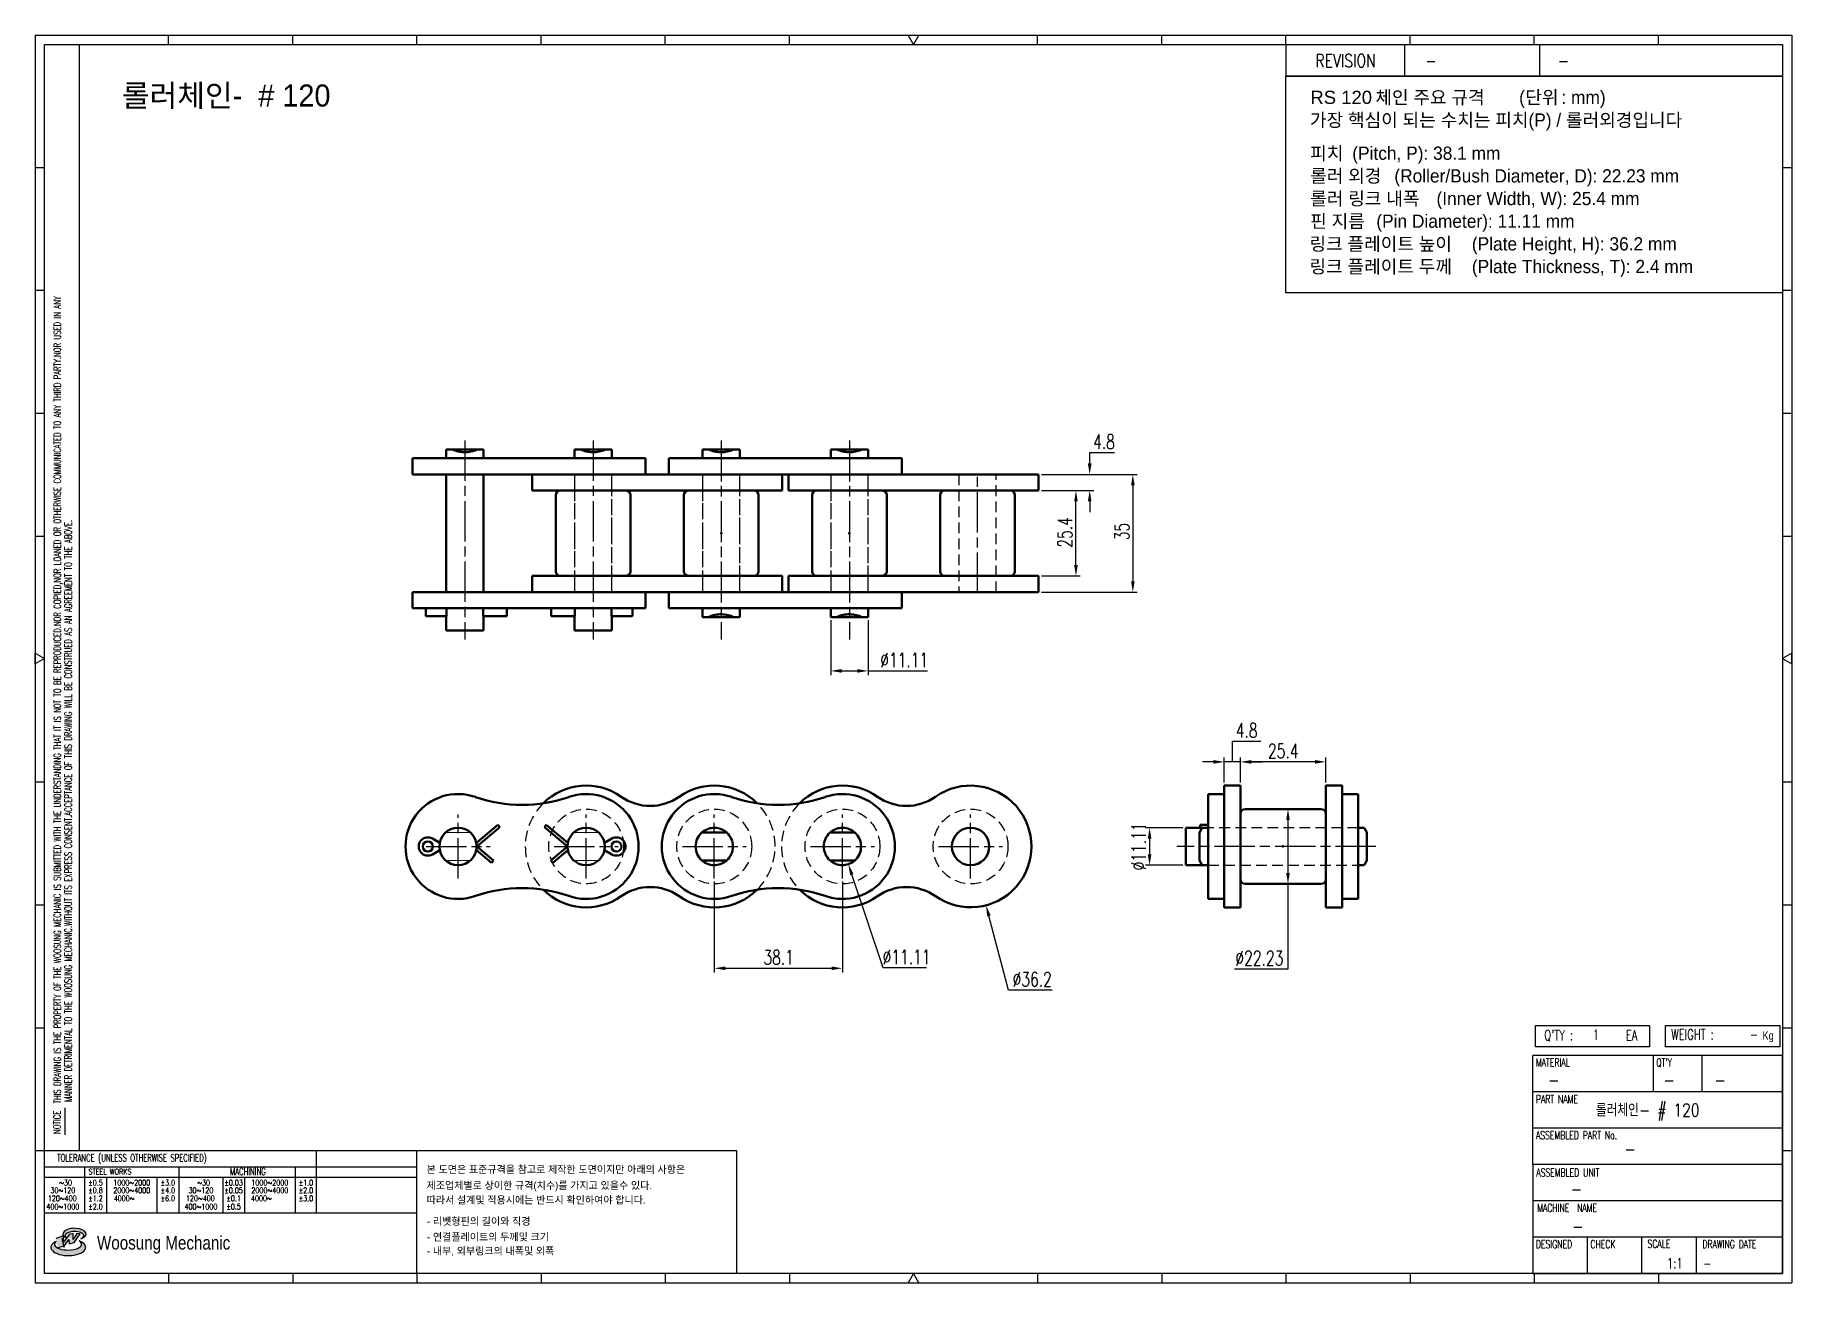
# Model space of a CAD drawing. Header units: millimetres. Extents: x 26312 to 26834, y 34 to 405.
import ezdxf
from ezdxf.enums import TextEntityAlignment as Align

# ---------------------------------------------------------------- set-up
doc = ezdxf.new("R2010")
doc.units = ezdxf.units.MM
doc.linetypes.add('AM_ISO08W050', pattern=[18, 12, -1.5, 3, -1.5])
doc.linetypes.add('HIDDEN', pattern=[9.525, 6.35, -3.175])
doc.layers.get('Defpoints').update_dxf_attribs({"color": 80})
for name, color, linetype, lineweight in [('2d ConnectionPoints', 7, 'Continuous', 50), ('AM_0', 7, 'Continuous', 50), ('AM_7', 4, 'AM_ISO08W050', 25), ('AM_9', 253, 'Continuous', 0), ('CL1', 140, 'AM_ISO08W050', 25)]:
    doc.layers.add(name, color=color, linetype=linetype, lineweight=lineweight)
for name, color, linetype in [('HID-01', 2, 'HIDDEN'), ('S-DIM', 7, 'Continuous'), ('TITLE', 7, 'Continuous'), ('도면레이아웃', 7, 'Continuous')]:
    doc.layers.add(name, color=color, linetype=linetype)
doc.styles.add('HAN', font='ROMANS.shx', dxfattribs={"width": 0.7, "bigfont": 'whgtxt.shx'})
doc.styles.add('HKD_ST2', font='romans.shx', dxfattribs={"width": 0.7, "height": 4, "bigfont": '@extfont2.shx'})
doc.styles.add('HSG', font='SIMPLEX.shx', dxfattribs={"width": 0.7, "bigfont": 'HSG.shx'})
doc.styles.add('MtXpl_', font='Gulim.ttf')
doc.styles.add('SLDTEXTSTYLE4', font='arial.ttf', dxfattribs={"width": 0.8})
doc.styles.get("Standard").update_dxf_attribs({"font": 'arial.ttf'})
doc.dimstyles.new('APP1.8', dxfattribs={"dimscale": 1.8, "dimtxt": 2.4, "dimasz": 1.8, "dimexe": 0.7, "dimexo": 0.5, "dimgap": 0.6, "dimtad": 1, "dimtoh": 1, "dimrnd": 0.01, "dimzin": 9, "dimdsep": 46, "dimtxsty": 'HSG', "dimcen": 0, "dimclrd": 1, "dimclre": 1, "dimclrt": 256, "dimazin": 2, "dimtp": 1, "dimtm": 1, "dimtfac": 0.5, "dimtofl": 0, "dimtmove": 0, "dimatfit": 3, "dimfxl": 0, "dimtvp": 1, "dimtolj": 2, "dimlwd": -1, "dimlwe": -1, "dimarcsym": 0})

# ---------------------------------------------------------------- blocks, each defined once
blk = doc.blocks.new('MAST')
at = {"layer": '도면레이아웃'}
h = blk.add_hatch(color=10, dxfattribs=at)
h.paths.add_polyline_path([(1.544, 35.177), (1.554, 34.966), (1.779, 35.034), (2.054, 35.422), (1.908, 35.446), (1.728, 35.167), (1.741, 35.439), (1.547, 35.405), (1.292, 35.041), (1.295, 35.33), (0.943, 35.208), (1.03, 34.8), (1.336, 34.885)])
edge = h.paths.add_edge_path()
edge.add_ellipse((1.795, 35.421), major_axis=(-0.53, 0), ratio=0.487785, start_angle=122.36065, end_angle=403.39574)
edge.add_line((1.411, 35.244), (1.419, 35.261))
edge.add_ellipse((1.798, 35.344), major_axis=(-0.423, 0), ratio=0.444396, start_angle=131.58977, end_angle=386.19408, ccw=False)
edge = h.paths.add_edge_path()
edge.add_ellipse((1.512, 34.815), major_axis=(-0.793, 0), ratio=0.480113, start_angle=314.67633, end_angle=590.85213)
edge.add_ellipse((1.501, 34.958), major_axis=(-0.62, 0), ratio=0.43311, start_angle=331.7024, end_angle=574.42495, ccw=False)
at = {"color": 140}
for p, q in [((0, 90.118), (80.15, 90.118)), ((0, 90.118), (0, 33.191)), ((80.15, 90.118), (80.15, 33.191)), ((57.068, 89.693), (57.068, 88.246)), ((62.47, 89.693), (62.47, 88.246)), ((68.635, 89.693), (68.635, 88.246)), ((79.725, 88.246), (57.068, 88.246)), ((68.449, 43.961), (68.449, 44.936)), ((68.449, 44.936), (73.654, 44.936)), ((73.654, 44.936), (73.654, 43.961)), ((74.39, 43.961), (74.39, 44.936)), ((74.39, 44.936), (79.595, 44.936)), ((79.595, 44.936), (79.595, 43.961)), ((68.336, 38.59), (68.336, 43.563)), ((79.725, 43.563), (68.336, 43.563)), ((73.654, 43.961), (68.449, 43.961)), ((73.827, 43.563), (73.827, 41.905)), ((79.595, 43.961), (74.39, 43.961)), ((76.037, 43.563), (76.037, 41.905)), ((79.725, 38.59), (79.725, 43.563)), ((79.725, 41.905), (68.336, 41.905)), ((79.725, 40.248), (68.336, 40.248)), ((68.336, 38.59), (68.336, 33.616)), ((79.725, 38.59), (68.336, 38.59)), ((79.725, 33.616), (79.725, 38.59)), ((79.725, 36.932), (68.336, 36.932)), ((79.725, 35.274), (68.336, 35.274)), ((70.822, 33.616), (70.822, 35.274)), ((73.309, 33.616), (73.309, 35.274)), ((75.796, 33.616), (75.796, 35.274)), ((0, 33.191), (80.15, 33.191)), ((68.336, 33.616), (79.725, 33.616))]:
    blk.add_line(p, q, dxfattribs=at)
for p, q in [((6.089, 89.693), (6.089, 90.118)), ((11.753, 89.693), (11.753, 90.118)), ((17.418, 89.693), (17.418, 90.118)), ((23.082, 89.693), (23.082, 90.118)), ((28.746, 89.693), (28.746, 90.118)), ((34.411, 89.693), (34.411, 90.118)), ((45.739, 89.693), (45.739, 90.118)), ((51.404, 89.693), (51.404, 90.118)), ((57.068, 89.693), (57.068, 90.118)), ((62.732, 89.693), (62.732, 90.118)), ((68.397, 89.693), (68.397, 90.118)), ((74.061, 89.693), (74.061, 90.118)), ((0, 84.085), (0.425, 84.085)), ((79.725, 84.085), (80.15, 84.085)), ((0, 78.478), (0.425, 78.478)), ((79.725, 78.478), (80.15, 78.478)), ((0, 72.87), (0.425, 72.87)), ((79.725, 72.87), (80.15, 72.87)), ((0, 67.262), (0.425, 67.262)), ((79.725, 67.262), (80.15, 67.262)), ((0, 56.047), (0.425, 56.047)), ((79.725, 56.047), (80.15, 56.047)), ((0, 50.439), (0.425, 50.439)), ((79.725, 50.439), (80.15, 50.439)), ((0, 44.832), (0.425, 44.832)), ((79.725, 44.832), (80.15, 44.832)), ((1.377, 39.947), (1.377, 41.174)), ((0, 39.224), (0.425, 39.224)), ((79.725, 39.224), (80.15, 39.224)), ((6.089, 33.616), (6.089, 33.191)), ((11.753, 33.616), (11.753, 33.191)), ((17.418, 33.616), (17.418, 33.191)), ((23.082, 33.616), (23.082, 33.191)), ((28.746, 33.616), (28.746, 33.191)), ((34.411, 33.616), (34.411, 33.191)), ((45.739, 33.616), (45.739, 33.191)), ((51.404, 33.616), (51.404, 33.191)), ((57.068, 33.616), (57.068, 33.191)), ((62.732, 33.616), (62.732, 33.191)), ((68.397, 33.616), (68.397, 33.191)), ((74.061, 33.616), (74.061, 33.191))]:
    blk.add_line(p, q)
at = {"color": 2}
for p, q in [((2.017, 39.224), (2.017, 89.693)), ((0.425, 39.224), (17.418, 39.224)), ((0.425, 38.487), (17.418, 38.487)), ((2.257, 38.487), (2.257, 36.382)), ((6.557, 38.5), (6.557, 36.382)), ((11.857, 38.487), (11.857, 36.382)), ((12.816, 39.224), (12.816, 36.382)), ((17.418, 33.616), (17.418, 39.224)), ((0.425, 38.012), (17.418, 38.012)), ((3.257, 38.012), (3.257, 36.382)), ((5.557, 38.012), (5.557, 36.382)), ((8.557, 38.012), (8.557, 36.382)), ((9.557, 38.026), (9.557, 36.382)), ((0.425, 36.382), (17.418, 36.382))]:
    blk.add_line(p, q, dxfattribs=at)
for points in [[(40.075, 89.693), (39.83, 90.118), (40.32, 90.118)], [(0.425, 61.679), (0, 61.433), (0, 61.924)], [(79.725, 61.679), (80.15, 61.433), (80.15, 61.924)], [(40.075, 33.616), (39.83, 33.191), (40.32, 33.191)]]:
    blk.add_lwpolyline(points, close=True)
at = {"color": 140}
blk.add_lwpolyline([(0.425, 89.693), (79.725, 89.693), (79.725, 33.616), (0.425, 33.616)], close=True, dxfattribs=at)
at = {"layer": '도면레이아웃'}
for p, q in [((1.295, 35.33), (0.943, 35.208)), ((1.547, 35.405), (1.292, 35.041)), ((1.292, 35.041), (1.295, 35.33)), ((1.741, 35.439), (1.547, 35.405)), ((1.908, 35.446), (1.728, 35.167)), ((1.728, 35.167), (1.741, 35.439)), ((1.779, 35.034), (2.054, 35.422)), ((2.054, 35.422), (1.908, 35.446)), ((1.03, 34.8), (1.336, 34.885)), ((1.224, 35.208), (1.311, 34.8)), ((1.224, 35.208), (1.224, 35.208)), ((1.336, 34.885), (1.544, 35.177)), ((1.419, 35.261), (1.411, 35.244)), ((1.544, 35.177), (1.554, 34.966)), ((1.554, 34.966), (1.779, 35.034))]:
    blk.add_line(p, q, dxfattribs=at)
for centre, major_axis, ratio, start_param, end_param in [((1.795, 35.421), (-0.53, 0), 0.487785, 2.135596, 7.040584), ((1.798, 35.344), (-0.423, 0), 0.444396, 2.296675, 6.740358), ((1.512, 34.815), (-0.793, 0), 0.480113, 5.492138, 10.312315), ((1.501, 34.958), (-0.62, 0), 0.43311, 5.789299, 10.025607)]:
    blk.add_ellipse(centre, major_axis=major_axis, ratio=ratio, start_param=start_param, end_param=end_param, dxfattribs=at)
for s, height, style, width, p in [('REVISION', 0.5806, 'HAN', 0.8, (58.415, 88.664)), ('-', 0.581, 'HAN', 0.8, (63.426, 88.664)), ('-', 0.581, 'HAN', 0.8, (69.468, 88.664)), ("Q'TY : ", 0.4746, 'HKD_ST2', 0.7, (68.857, 44.253)), ('1', 0.475, 'HKD_ST2', 0.7, (71.071, 44.275)), ('EA', 0.4746, 'HKD_ST2', 0.7, (72.578, 44.253)), ('WEIGHT : ', 0.4746, 'HKD_ST2', 0.7, (74.65, 44.286)), ('-', 0.581, 'HAN', 0.8, (69.029, 42.157)), ('-', 0.581, 'HAN', 0.8, (74.289, 42.157)), ('-', 0.581, 'HAN', 0.8, (76.623, 42.157)), ('-', 0.581, 'HAN', 0.8, (72.515, 39.013)), ('-', 0.581, 'HAN', 0.8, (70.067, 37.189)), ('-', 0.581, 'HAN', 0.8, (70.126, 35.48)), ('1:1', 0.4746, 'HKD_ST2', 0.7, (74.458, 33.848)), ('-', 0.475, 'HKD_ST2', 0.7, (76.112, 33.837))]:
    blk.add_text(s, height=height, dxfattribs=dict(style=style, width=width)).set_placement(p)
at = {"color": 6, "style": 'HKD_ST2', "width": 0.7}
for s, p in [(' THIS DRAWING IS THE PROPERTY OF THE WOOSUNG MECHANIC IS SUBMITTED WITH THE UNDERSTANDING THAT IT IS NOT TO BE REPRODUCED.NOR COPIED,NOR LOANED OR OTHERWISE COMMUNICATED TO ANY THIRD PARTY.NOR USED IN ANY', (1.173, 41.217)), ('MANNER DETRIMENTAL TO THE WOOSUNG MECHANIC.WITHOUT ITS EXPRESS CONSENT.ACCEPTANCE OF THIS DRAWING WILL BE CONSTRUED AS AN AGREEMENT TO THE ABOVE.', (1.672, 41.447))]:
    blk.add_text(s, height=0.326266, rotation=90, dxfattribs=at).set_placement(p)
at = {"style": 'HKD_ST2', "width": 0.7}
blk.add_text('-', height=0.475, dxfattribs=at).set_placement((78.613, 44.286), align=Align.RIGHT)
at = {"color": 254, "style": 'HKD_ST2', "width": 0.7}
for s, height, p in [('MATERIAL', 0.3651, (68.474, 43.425)), ("QT'Y", 0.3651, (73.965, 43.425)), ('PART NAME', 0.3651, (68.474, 41.756)), ('ASSEMBLED PART No.', 0.36511, (68.474, 40.109)), ('ASSEMBLED UNIT', 0.36511, (68.49, 38.408)), ('MACHINE  NAME', 0.36511, (68.532, 36.794)), ('DESIGNED', 0.3651, (68.474, 35.136)), ('CHECK', 0.3651, (70.961, 35.136)), ('SCALE', 0.3651, (73.566, 35.153)), ('DRAWING DATE', 0.36511, (76.071, 35.141))]:
    blk.add_text(s, height=height, dxfattribs=at).set_placement(p, align=Align.TOP_LEFT)
at = {"style": 'HKD_ST2', "width": 0.7}
blk.add_text('NOTICE', height=0.3263, rotation=90, dxfattribs=at).set_placement((1.163, 39.988))
blk.add_text('TOLERANCE (UNLESS OTHERWISE SPECIFIED)', height=0.32627, dxfattribs=at).set_placement((4.417, 38.896), align=Align.MIDDLE_CENTER)
at = {"color": 4, "style": 'HKD_ST2', "width": 0.7}
for s, height, p in [('%%12630', 0.261, (1.389, 37.762)), ('1000%%1262000', 0.26101, (4.407, 37.762)), ('%%12630', 0.261, (7.689, 37.762)), ('1000%%1262000', 0.26101, (10.707, 37.762)), ('120%%126400', 0.26101, (1.237, 37.045)), ('30%%126120', 0.261, (1.263, 37.411)), ('4000%%126', 0.261, (4.061, 37.045)), ('2000%%1264000', 0.26101, (4.407, 37.411)), ('120%%126400', 0.26101, (7.537, 37.045)), ('30%%126120', 0.261, (7.563, 37.411)), ('4000%%126', 0.261, (10.321, 37.045)), ('2000%%1264000', 0.26101, (10.707, 37.411)), ('400%%1261000', 0.26101, (1.263, 36.67)), ('400%%1261000', 0.26101, (7.563, 36.67))]:
    blk.add_text(s, height=height, dxfattribs=at).set_placement(p, align=Align.MIDDLE_CENTER)
for s, height, p in [('%%P0.5', 0.261, (2.757, 37.762)), ('STEEL WORKS', 0.26101, (3.416, 38.268)), ('%%P3.0', 0.261, (6.057, 37.762)), ('%%P0.03', 0.261, (9.057, 37.762)), ('MACHINING', 0.3263, (9.707, 38.27)), ('%%P1.0', 0.261, (12.357, 37.762)), ('%%P0.8', 0.261, (2.757, 37.411)), ('%%P1.2', 0.261, (2.757, 37.045)), ('%%P4.0', 0.261, (6.057, 37.411)), ('%%P6.0', 0.261, (6.057, 37.045)), ('%%P0.05', 0.261, (9.057, 37.411)), ('%%P0.1', 0.261, (9.057, 37.045)), ('%%P2.0', 0.261, (12.357, 37.411)), ('%%P3.0', 0.261, (12.357, 37.045)), ('%%P2.0', 0.261, (2.757, 36.67)), ('%%P0.5', 0.261, (9.057, 36.67))]:
    blk.add_text(s, height=height, dxfattribs=at).set_placement(p, align=Align.MIDDLE)
at = {"color": 1, "style": 'SLDTEXTSTYLE4', "width": 0.8}
blk.add_text('Woosung Mechanic', height=0.61957, dxfattribs=at).set_placement((2.822, 34.711))
at = {"layer": 'TITLE', "width": 0.8}
blk.add_text('Kg', height=0.3789, dxfattribs=at).set_placement((78.807, 44.286))
blk = doc.blocks.new('dyhjsh')
at = {"layer": 'AM_0'}
for centre, radius, start, end in [((27984.47, 191.79), 18.1, 54.8472, 134.9023), ((28022.57, 191.79), 18.1, 45.0977, 125.1528), ((28003.52, 218.84), 14.99, 234.8472, 305.1528), ((27984.47, 191.79), 18.1, 225.0977, 305.1528), ((28003.52, 164.74), 14.99, 54.8472, 125.1528), ((28022.57, 191.79), 18.1, 234.8472, 314.9023)]:
    blk.add_arc(centre, radius, start, end, dxfattribs=at)
at = {"layer": 'CL1'}
for p, q in [((27984.47, 182.29), (27984.47, 201.29)), ((28022.57, 182.29), (28022.57, 201.29)), ((27974.97, 191.79), (27993.98, 191.79)), ((28013.07, 191.79), (28032.08, 191.79))]:
    blk.add_line(p, q, dxfattribs=at)
at = {"layer": 'HID-01', "ltscale": 0.5}
for centre, radius in [((27984.47, 191.79), 11.11), ((28022.57, 191.79), 11.12)]:
    blk.add_circle(centre, radius, dxfattribs=at)
for centre, start, end in [((27984.47, 191.79), 134.9023, 225.0977), ((28022.57, 191.79), 314.9023, 45.0977)]:
    blk.add_arc(centre, 18.1, start, end, dxfattribs=at)
blk = doc.blocks.new('e65ysgh')
at = {"layer": 'AM_0'}
blk.add_circle((28098.77, 59.79), 5.55, dxfattribs=at)
for centre, radius, start, end in [((28060.67, 59.79), 18.1, 54.8472, 134.9023), ((28079.72, 86.84), 14.99, 234.8472, 305.1528), ((28098.77, 59.79), 18.1, 234.8472, 125.1528), ((28079.72, 32.74), 14.99, 54.8472, 125.1528), ((28060.67, 59.79), 18.1, 225.0977, 305.1528)]:
    blk.add_arc(centre, radius, start, end, dxfattribs=at)
at = {"layer": 'CL1'}
for p, q in [((28060.67, 50.29), (28060.67, 69.29)), ((28098.77, 50.29), (28098.77, 69.29)), ((28051.17, 59.79), (28070.18, 59.79)), ((28089.27, 59.79), (28108.28, 59.79))]:
    blk.add_line(p, q, dxfattribs=at)
at = {"layer": 'HID-01', "ltscale": 0.5}
for centre in [(28060.67, 59.79), (28098.77, 59.79)]:
    blk.add_circle(centre, 11.12, dxfattribs=at)
blk.add_arc((28060.67, 59.79), 18.1, 134.9023, 225.0977, dxfattribs=at)
blk = doc.blocks.new('7sfghdsh')
at = {"layer": 'AM_0'}
for p, q in [((28026.25, 129.96), (28018.9, 129.96)), ((28064.35, 129.96), (28057, 129.96)), ((28026.25, 121.62), (28018.9, 121.62)), ((28064.35, 121.62), (28057, 121.62))]:
    blk.add_line(p, q, dxfattribs=at)
for points in [[(28026.25, 129.96), (28025.87, 130.26), (28025.47, 130.53), (28025.04, 130.76), (28024.6, 130.96), (28024.14, 131.12), (28023.67, 131.23), (28023.19, 131.31), (28022.71, 131.34), (28022.23, 131.33), (28021.74, 131.28), (28021.27, 131.19), (28020.8, 131.05), (28020.35, 130.88), (28019.91, 130.67), (28019.5, 130.42), (28019.11, 130.13), (28018.9, 129.96)], [(28064.35, 129.96), (28063.97, 130.26), (28063.57, 130.53), (28063.14, 130.76), (28062.7, 130.96), (28062.24, 131.12), (28061.77, 131.23), (28061.29, 131.31), (28060.81, 131.34), (28060.33, 131.33), (28059.84, 131.28), (28059.37, 131.19), (28058.9, 131.05), (28058.45, 130.88), (28058.01, 130.67), (28057.6, 130.42), (28057.21, 130.13), (28057, 129.96)], [(28018.9, 121.62), (28019.28, 121.32), (28019.68, 121.05), (28020.1, 120.81), (28020.55, 120.62), (28021, 120.46), (28021.47, 120.34), (28021.95, 120.27), (28022.44, 120.24), (28022.92, 120.25), (28023.4, 120.3), (28023.88, 120.39), (28024.34, 120.52), (28024.8, 120.7), (28025.23, 120.91), (28025.65, 121.16), (28026.04, 121.45), (28026.25, 121.62)], [(28057, 121.62), (28057.38, 121.32), (28057.78, 121.05), (28058.2, 120.81), (28058.65, 120.62), (28059.1, 120.46), (28059.57, 120.34), (28060.05, 120.27), (28060.54, 120.24), (28061.02, 120.25), (28061.5, 120.3), (28061.98, 120.39), (28062.44, 120.52), (28062.9, 120.7), (28063.33, 120.91), (28063.75, 121.16), (28064.14, 121.45), (28064.35, 121.62)]]:
    blk.add_lwpolyline(points, dxfattribs=at)
for centre, radius, start, end in [((28022.57, 125.79), 15.6, 70.6198, 289.3802), ((28060.67, 125.79), 15.6, 250.6198, 109.3802), ((28041.62, 179.94), 41.81, 250.6198, 289.3802), ((28022.57, 125.79), 5.55, 131.4096, 228.5904), ((28022.57, 125.79), 5.55, 311.4096, 48.5904), ((28060.67, 125.79), 5.55, 131.4096, 228.5904), ((28060.67, 125.79), 5.55, 311.4096, 48.5904), ((28041.62, 71.63), 41.81, 70.6198, 109.3802)]:
    blk.add_arc(centre, radius, start, end, dxfattribs=at)
at = {"layer": 'CL1'}
for p, q in [((28022.57, 116.29), (28022.57, 135.29)), ((28060.67, 116.29), (28060.67, 135.29)), ((28013.07, 125.79), (28032.08, 125.79)), ((28051.17, 125.79), (28070.18, 125.79))]:
    blk.add_line(p, q, dxfattribs=at)
blk = doc.blocks.new('56asdfhgh')
at = {"layer": 'AM_0'}
for p, q in [((27958.24, 132.24), (27951.82, 126.86)), ((27951.93, 125.79), (27958.81, 131.56)), ((27958.81, 131.56), (27958.24, 132.24)), ((27972.61, 132.24), (27972.04, 131.56)), ((27972.04, 131.56), (27978.92, 125.79)), ((27979.02, 126.86), (27972.61, 132.24)), ((27940.92, 126.86), (27938.74, 128.13)), ((27956.88, 121.63), (27951.93, 125.79)), ((27978.92, 125.79), (27973.96, 121.63)), ((27992.11, 128.13), (27989.92, 126.86)), ((27938.74, 123.45), (27940.92, 124.71)), ((27951.82, 124.71), (27956.31, 120.95)), ((27956.31, 120.95), (27956.88, 121.63)), ((27973.96, 121.63), (27974.54, 120.95)), ((27974.54, 120.95), (27979.02, 124.71)), ((27989.92, 124.71), (27992.11, 123.45))]:
    blk.add_line(p, q, dxfattribs=at)
for centre, radius in [((27946.37, 125.79), 5.55), ((27984.47, 125.79), 5.55), ((27937.39, 125.79), 1.5), ((27993.46, 125.79), 1.5)]:
    blk.add_circle(centre, radius, dxfattribs=at)
for centre, radius, start, end in [((27946.37, 125.79), 15.6, 70.6198, 289.3802), ((27984.47, 125.79), 15.6, 250.6198, 109.3802), ((27965.42, 179.94), 41.81, 250.6198, 289.3802), ((27937.39, 125.79), 2.7, 60, 300), ((27993.46, 125.79), 2.7, 240, 120), ((27965.42, 71.63), 41.81, 70.6198, 109.3802)]:
    blk.add_arc(centre, radius, start, end, dxfattribs=at)
at = {"layer": 'AM_9'}
for p, q in [((27950.05, 129.96), (27942.7, 129.96)), ((27988.15, 129.96), (27980.8, 129.96)), ((27950.05, 121.62), (27942.7, 121.62)), ((27980.8, 121.62), (27988.15, 121.62))]:
    blk.add_line(p, q, dxfattribs=at)
at = {"layer": 'CL1'}
for p, q in [((27946.37, 116.29), (27946.37, 135.29)), ((27984.47, 116.29), (27984.47, 135.29)), ((27936.87, 125.79), (27955.88, 125.79)), ((27974.97, 125.79), (27993.98, 125.79))]:
    blk.add_line(p, q, dxfattribs=at)
blk = doc.blocks.new('*D6')
at = {"layer": 'Defpoints', "color": 0, "transparency": 16777216}
for p in [(26610.33, 269.16), (26621.49, 269.16), (26610.33, 243.76)]:
    blk.add_point(p, dxfattribs=at)
at = {"layer": 'S-DIM', "color": 1, "linetype": 'ByBlock', "transparency": 16777216}
for p, q in [((26611.23, 269.16), (26622.75, 269.16)), ((26621.49, 247), (26621.49, 265.92)), ((26611.23, 243.76), (26622.75, 243.76))]:
    blk.add_line(p, q, dxfattribs=at)
at = {"layer": 'S-DIM', "color": 1, "transparency": 16777216}
for points in [[(26620.95, 265.92), (26622.03, 265.92), (26621.49, 269.16)], [(26620.95, 247), (26622.03, 247), (26621.49, 243.76)]]:
    blk.add_solid(points, dxfattribs=at)
at = {"layer": 'S-DIM', "transparency": 16777216, "insert": (26618.25, 256.71), "char_height": 4.32, "attachment_point": 5, "rotation": 90, "style": 'HSG'}
blk.add_mtext('\\A2;25.4', dxfattribs=at)
blk = doc.blocks.new('*D7')
at = {"layer": 'Defpoints', "color": 0, "transparency": 16777216}
for p in [(26610.33, 273.96), (26625.58, 273.96), (26610.33, 269.16)]:
    blk.add_point(p, dxfattribs=at)
at = {"layer": 'S-DIM', "color": 1, "linetype": 'ByBlock', "transparency": 16777216}
for p, q in [((26625.58, 277.2), (26625.58, 280.44)), ((26625.58, 280.44), (26632.99, 280.44)), ((26611.23, 273.96), (26626.84, 273.96)), ((26611.23, 269.16), (26626.84, 269.16)), ((26625.58, 265.92), (26625.58, 262.68))]:
    blk.add_line(p, q, dxfattribs=at)
at = {"layer": 'S-DIM', "color": 1, "transparency": 16777216}
for points in [[(26625.04, 277.2), (26626.12, 277.2), (26625.58, 273.96)], [(26625.04, 265.92), (26626.12, 265.92), (26625.58, 269.16)]]:
    blk.add_solid(points, dxfattribs=at)
at = {"layer": 'S-DIM', "transparency": 16777216, "insert": (26629.82, 283.68), "char_height": 4.32, "attachment_point": 5, "style": 'HSG'}
blk.add_mtext('\\A2;4.8', dxfattribs=at)
blk = doc.blocks.new('*D8')
at = {"layer": 'Defpoints', "color": 0, "transparency": 16777216}
for p in [(26610.33, 273.96), (26610.33, 238.96), (26638.41, 238.96)]:
    blk.add_point(p, dxfattribs=at)
at = {"layer": 'S-DIM', "color": 1, "linetype": 'ByBlock', "transparency": 16777216}
for p, q in [((26611.23, 273.96), (26639.67, 273.96)), ((26638.41, 270.72), (26638.41, 242.2)), ((26611.23, 238.96), (26639.67, 238.96))]:
    blk.add_line(p, q, dxfattribs=at)
at = {"layer": 'S-DIM', "color": 1, "transparency": 16777216}
for points in [[(26637.87, 270.72), (26638.95, 270.72), (26638.41, 273.96)], [(26637.87, 242.2), (26638.95, 242.2), (26638.41, 238.96)]]:
    blk.add_solid(points, dxfattribs=at)
at = {"layer": 'S-DIM', "transparency": 16777216, "insert": (26635.17, 256.96), "char_height": 4.32, "attachment_point": 5, "rotation": 90, "style": 'HSG'}
blk.add_mtext('\\A2;35', dxfattribs=at)
blk = doc.blocks.new('*D9')
at = {"layer": 'Defpoints', "color": 0, "transparency": 16777216}
for p in [(26548.57, 231.56), (26559.68, 231.56), (26559.68, 215.53)]:
    blk.add_point(p, dxfattribs=at)
at = {"layer": 'S-DIM', "color": 1, "linetype": 'ByBlock', "transparency": 16777216}
for p, q in [((26548.57, 230.66), (26548.57, 214.27)), ((26559.68, 230.66), (26559.68, 214.27)), ((26551.81, 215.53), (26556.44, 215.53)), ((26559.68, 215.53), (26577.4, 215.53))]:
    blk.add_line(p, q, dxfattribs=at)
at = {"layer": 'S-DIM', "color": 1, "transparency": 16777216}
for points in [[(26551.81, 216.07), (26551.81, 214.99), (26548.57, 215.53)], [(26556.44, 216.07), (26556.44, 214.99), (26559.68, 215.53)]]:
    blk.add_solid(points, dxfattribs=at)
at = {"layer": 'S-DIM', "transparency": 16777216, "insert": (26570.42, 218.77), "char_height": 4.32, "attachment_point": 5, "style": 'HSG'}
blk.add_mtext('\\A2;%%c11.11', dxfattribs=at)
blk = doc.blocks.new('*D10')
at = {"layer": 'Defpoints', "color": 0, "transparency": 16777216}
for p in [(26513.96, 153.82), (26552.06, 153.82), (26552.06, 127.11)]:
    blk.add_point(p, dxfattribs=at)
at = {"layer": 'S-DIM', "color": 1, "linetype": 'ByBlock', "transparency": 16777216}
for p, q in [((26513.96, 152.92), (26513.96, 125.85)), ((26552.06, 152.92), (26552.06, 125.85)), ((26517.2, 127.11), (26548.82, 127.11))]:
    blk.add_line(p, q, dxfattribs=at)
at = {"layer": 'S-DIM', "color": 1, "transparency": 16777216}
for points in [[(26517.2, 127.65), (26517.2, 126.57), (26513.96, 127.11)], [(26548.82, 127.65), (26548.82, 126.57), (26552.06, 127.11)]]:
    blk.add_solid(points, dxfattribs=at)
at = {"layer": 'S-DIM', "transparency": 16777216, "insert": (26533.09, 130.35), "char_height": 4.32, "attachment_point": 5, "style": 'HSG'}
blk.add_mtext('\\A2;38.1', dxfattribs=at)
blk = doc.blocks.new('*D11')
at = {"layer": 'Defpoints', "color": 0, "transparency": 16777216}
for p in [(26550.3, 168.59), (26553.82, 158.06)]:
    blk.add_point(p, dxfattribs=at)
at = {"layer": 'S-DIM', "color": 1, "linetype": 'ByBlock', "transparency": 16777216}
for p, q in [((26564.14, 127.21), (26554.85, 154.99)), ((26577.03, 127.21), (26564.14, 127.21))]:
    blk.add_line(p, q, dxfattribs=at)
blk.add_arc((26552.06, 163.33), 5.56, 275.5039, 302.1268, dxfattribs=at)
at = {"layer": 'S-DIM', "color": 1, "transparency": 16777216}
blk.add_solid([(26555.36, 155.16), (26554.34, 154.81), (26553.82, 158.06)], dxfattribs=at)
at = {"layer": 'S-DIM', "transparency": 16777216, "insert": (26571.13, 130.45), "char_height": 4.32, "attachment_point": 5, "style": 'HSG'}
blk.add_mtext('\\A2;∅11.11', dxfattribs=at)
blk = doc.blocks.new('*D12')
at = {"layer": 'Defpoints', "color": 0, "transparency": 16777216}
for p in [(26585.54, 180.83), (26594.78, 145.82)]:
    blk.add_point(p, dxfattribs=at)
at = {"layer": 'S-DIM', "color": 1, "linetype": 'ByBlock', "transparency": 16777216}
for p, q in [((26601.43, 120.59), (26595.6, 142.69)), ((26614.46, 120.59), (26601.43, 120.59))]:
    blk.add_line(p, q, dxfattribs=at)
at = {"layer": 'S-DIM', "color": 1, "transparency": 16777216}
blk.add_solid([(26596.12, 142.83), (26595.08, 142.55), (26594.78, 145.82)], dxfattribs=at)
at = {"layer": 'S-DIM', "transparency": 16777216, "insert": (26608.49, 123.83), "char_height": 4.32, "attachment_point": 5, "style": 'HSG'}
blk.add_mtext('\\A2;∅36.2', dxfattribs=at)
blk = doc.blocks.new('*D13')
at = {"layer": 'Defpoints', "color": 0, "transparency": 16777216}
for p in [(26670.4, 188.48), (26670.4, 181.43), (26695.8, 181.43)]:
    blk.add_point(p, dxfattribs=at)
at = {"layer": 'S-DIM', "color": 1, "linetype": 'ByBlock', "transparency": 16777216}
for p, q in [((26670.4, 182.33), (26670.4, 189.74)), ((26692.56, 188.48), (26673.64, 188.48)), ((26695.8, 182.33), (26695.8, 189.74))]:
    blk.add_line(p, q, dxfattribs=at)
at = {"layer": 'S-DIM', "color": 1, "transparency": 16777216}
for points in [[(26673.64, 189.02), (26673.64, 187.94), (26670.4, 188.48)], [(26692.56, 189.02), (26692.56, 187.94), (26695.8, 188.48)]]:
    blk.add_solid(points, dxfattribs=at)
at = {"layer": 'S-DIM', "transparency": 16777216, "insert": (26683.12, 191.72), "char_height": 4.32, "attachment_point": 5, "style": 'HSG'}
blk.add_mtext('\\A2;25.4', dxfattribs=at)
blk = doc.blocks.new('*D14')
at = {"layer": 'Defpoints', "color": 0, "transparency": 16777216}
for p in [(26665.6, 188.48), (26665.6, 181.43), (26670.4, 181.43)]:
    blk.add_point(p, dxfattribs=at)
at = {"layer": 'S-DIM', "color": 1, "linetype": 'ByBlock', "transparency": 16777216}
for p, q in [((26668, 188.48), (26668, 194.6)), ((26668, 194.6), (26676.5, 194.6)), ((26662.36, 188.48), (26659.12, 188.48)), ((26665.6, 182.33), (26665.6, 189.74)), ((26670.4, 188.48), (26665.6, 188.48)), ((26670.4, 182.33), (26670.4, 189.74)), ((26673.64, 188.48), (26676.88, 188.48))]:
    blk.add_line(p, q, dxfattribs=at)
at = {"layer": 'S-DIM', "color": 1, "transparency": 16777216}
for points in [[(26662.36, 189.02), (26662.36, 187.94), (26665.6, 188.48)], [(26673.64, 189.02), (26673.64, 187.94), (26670.4, 188.48)]]:
    blk.add_solid(points, dxfattribs=at)
at = {"layer": 'S-DIM', "transparency": 16777216, "insert": (26672.25, 197.84), "char_height": 4.32, "attachment_point": 5, "style": 'HSG'}
blk.add_mtext('\\A2;4.8', dxfattribs=at)
blk = doc.blocks.new('*D15')
at = {"layer": 'Defpoints', "color": 0, "transparency": 16777216}
for p in [(26683.12, 174.44), (26683.12, 152.21), (26684.53, 152.21)]:
    blk.add_point(p, dxfattribs=at)
at = {"layer": 'S-DIM', "color": 1, "linetype": 'ByBlock', "transparency": 16777216}
for p, q in [((26684.02, 174.44), (26685.79, 174.44)), ((26684.53, 171.2), (26684.53, 155.45)), ((26684.02, 152.21), (26685.79, 152.21)), ((26684.53, 152.21), (26684.53, 126.87)), ((26684.53, 126.87), (26668.61, 126.87))]:
    blk.add_line(p, q, dxfattribs=at)
at = {"layer": 'S-DIM', "color": 1, "transparency": 16777216}
for points in [[(26683.99, 171.2), (26685.07, 171.2), (26684.53, 174.44)], [(26683.99, 155.45), (26685.07, 155.45), (26684.53, 152.21)]]:
    blk.add_solid(points, dxfattribs=at)
at = {"layer": 'S-DIM', "transparency": 16777216, "insert": (26676.03, 130.11), "char_height": 4.32, "attachment_point": 5, "style": 'HSG'}
blk.add_mtext('\\A2;%%c22.23', dxfattribs=at)
blk = doc.blocks.new('*D16')
at = {"layer": 'Defpoints', "color": 0, "transparency": 16777216}
for p in [(26654.2, 168.88), (26643.39, 157.77), (26654.2, 157.77)]:
    blk.add_point(p, dxfattribs=at)
at = {"layer": 'S-DIM', "color": 1, "linetype": 'ByBlock', "transparency": 16777216}
for p, q in [((26653.3, 168.88), (26642.13, 168.88)), ((26643.39, 165.64), (26643.39, 161.01)), ((26653.3, 157.77), (26642.13, 157.77))]:
    blk.add_line(p, q, dxfattribs=at)
at = {"layer": 'S-DIM', "color": 1, "transparency": 16777216}
for points in [[(26642.85, 165.64), (26643.93, 165.64), (26643.39, 168.88)], [(26642.85, 161.01), (26643.93, 161.01), (26643.39, 157.77)]]:
    blk.add_solid(points, dxfattribs=at)
at = {"layer": 'S-DIM', "transparency": 16777216, "insert": (26640.15, 163.33), "char_height": 4.32, "attachment_point": 5, "rotation": 90, "style": 'HSG'}
blk.add_mtext('\\A2;%%c11.11', dxfattribs=at)

msp = doc.modelspace()

# ---------------------------------------------------------------- linework, layer by layer
at = {"color": 140}
for points in [[(26683.932, 392.365), (26831.591, 392.365), (26831.591, 327.92), (26683.932, 327.92)], [(26425.53, 72.888), (26520.548, 72.888), (26520.548, 36.343), (26425.53, 36.343)]]:
    msp.add_lwpolyline(points, close=True, dxfattribs=at)
at = {"layer": '2d ConnectionPoints'}
for p in [(26516.026, 256.457), (26554.126, 256.457), (26683.099, 163.326), (26683.099, 163.326), (26683.099, 163.326)]:
    msp.add_point(p, dxfattribs=at)
at = {"layer": 'AM_0'}
for p, q in [((26424.226, 278.757), (26424.226, 273.957)), ((26493.526, 278.757), (26424.226, 278.757)), ((26434.271, 281.357), (26434.271, 278.757)), ((26445.381, 281.357), (26434.271, 281.357)), ((26436.151, 281.357), (26436.529, 281.181)), ((26436.529, 281.181), (26436.931, 281.025)), ((26436.931, 281.025), (26437.355, 280.89)), ((26437.355, 280.89), (26437.798, 280.777)), ((26437.798, 280.777), (26438.256, 280.686)), ((26438.256, 280.686), (26438.727, 280.619)), ((26438.727, 280.619), (26439.206, 280.575)), ((26439.206, 280.575), (26439.689, 280.556)), ((26439.689, 280.556), (26440.174, 280.562)), ((26440.174, 280.562), (26440.656, 280.591)), ((26440.656, 280.591), (26441.131, 280.645)), ((26441.131, 280.645), (26441.597, 280.723)), ((26441.597, 280.723), (26442.049, 280.823)), ((26442.049, 280.823), (26442.484, 280.946)), ((26442.484, 280.946), (26442.899, 281.091)), ((26442.899, 281.091), (26443.291, 281.256)), ((26443.291, 281.256), (26443.5, 281.357)), ((26445.381, 278.757), (26445.381, 281.357)), ((26472.371, 281.357), (26472.371, 278.757)), ((26483.481, 281.357), (26472.371, 281.357)), ((26474.251, 281.357), (26474.629, 281.181)), ((26474.629, 281.181), (26475.031, 281.025)), ((26475.031, 281.025), (26475.455, 280.89)), ((26475.455, 280.89), (26475.898, 280.777)), ((26475.898, 280.777), (26476.356, 280.686)), ((26476.356, 280.686), (26476.827, 280.619)), ((26476.827, 280.619), (26477.306, 280.575)), ((26477.306, 280.575), (26477.789, 280.556)), ((26477.789, 280.556), (26478.274, 280.562)), ((26478.274, 280.562), (26478.756, 280.591)), ((26478.756, 280.591), (26479.231, 280.645)), ((26479.231, 280.645), (26479.697, 280.723)), ((26479.697, 280.723), (26480.149, 280.823)), ((26480.149, 280.823), (26480.584, 280.946)), ((26480.584, 280.946), (26480.999, 281.091)), ((26480.999, 281.091), (26481.391, 281.256)), ((26481.391, 281.256), (26481.6, 281.357)), ((26483.481, 278.757), (26483.481, 281.357)), ((26493.526, 273.957), (26493.526, 278.757)), ((26500.426, 278.757), (26500.426, 273.957)), ((26569.726, 278.757), (26500.426, 278.757)), ((26510.471, 281.357), (26510.471, 278.757)), ((26521.581, 281.357), (26510.471, 281.357)), ((26512.351, 281.357), (26512.729, 281.181)), ((26512.729, 281.181), (26513.131, 281.025)), ((26513.131, 281.025), (26513.555, 280.89)), ((26513.555, 280.89), (26513.998, 280.777)), ((26513.998, 280.777), (26514.456, 280.686)), ((26514.456, 280.686), (26514.927, 280.619)), ((26514.927, 280.619), (26515.406, 280.575)), ((26515.406, 280.575), (26515.889, 280.556)), ((26515.889, 280.556), (26516.374, 280.562)), ((26516.374, 280.562), (26516.856, 280.591)), ((26516.856, 280.591), (26517.331, 280.645)), ((26517.331, 280.645), (26517.797, 280.723)), ((26517.797, 280.723), (26518.249, 280.823)), ((26518.249, 280.823), (26518.684, 280.946)), ((26518.684, 280.946), (26519.099, 281.091)), ((26519.099, 281.091), (26519.491, 281.256)), ((26519.491, 281.256), (26519.7, 281.357)), ((26521.581, 278.757), (26521.581, 281.357)), ((26548.571, 281.357), (26548.571, 278.757)), ((26559.681, 281.357), (26548.571, 281.357)), ((26550.451, 281.357), (26550.829, 281.181)), ((26550.829, 281.181), (26551.231, 281.025)), ((26551.231, 281.025), (26551.655, 280.89)), ((26551.655, 280.89), (26552.098, 280.777)), ((26552.098, 280.777), (26552.556, 280.686)), ((26552.556, 280.686), (26553.027, 280.619)), ((26553.027, 280.619), (26553.506, 280.575)), ((26553.506, 280.575), (26553.989, 280.556)), ((26553.989, 280.556), (26554.474, 280.562)), ((26554.474, 280.562), (26554.956, 280.591)), ((26554.956, 280.591), (26555.431, 280.645)), ((26555.431, 280.645), (26555.897, 280.723)), ((26555.897, 280.723), (26556.349, 280.823)), ((26556.349, 280.823), (26556.784, 280.946)), ((26556.784, 280.946), (26557.199, 281.091)), ((26557.199, 281.091), (26557.591, 281.256)), ((26557.591, 281.256), (26557.8, 281.357)), ((26559.681, 278.757), (26559.681, 281.357)), ((26569.726, 273.957), (26569.726, 278.757)), ((26424.226, 273.957), (26493.526, 273.957)), ((26434.271, 273.957), (26434.271, 238.957)), ((26445.381, 238.957), (26445.381, 273.957)), ((26459.826, 273.957), (26459.826, 269.157)), ((26534.126, 273.957), (26459.826, 273.957)), ((26500.426, 273.957), (26569.726, 273.957)), ((26534.126, 269.157), (26534.126, 273.957)), ((26536.026, 273.957), (26536.026, 269.157)), ((26610.326, 273.957), (26536.026, 273.957)), ((26610.326, 269.157), (26610.326, 273.957)), ((26534.126, 269.157), (26459.826, 269.157)), ((26466.811, 267.779), (26466.811, 245.135)), ((26489.041, 245.135), (26489.041, 267.779)), ((26504.911, 267.779), (26504.911, 245.135)), ((26527.141, 245.135), (26527.141, 267.779)), ((26610.326, 269.157), (26536.026, 269.157)), ((26543.011, 267.779), (26543.011, 245.135)), ((26565.241, 245.135), (26565.241, 267.779)), ((26581.111, 267.779), (26581.111, 245.135)), ((26603.341, 245.135), (26603.341, 267.779)), ((26459.826, 243.757), (26459.826, 238.957)), ((26534.126, 243.757), (26459.826, 243.757)), ((26534.126, 238.957), (26534.126, 243.757)), ((26536.026, 243.757), (26536.026, 238.957)), ((26610.326, 243.757), (26536.026, 243.757)), ((26610.326, 238.957), (26610.326, 243.757)), ((26424.226, 238.957), (26493.526, 238.957)), ((26424.226, 238.957), (26424.226, 234.157)), ((26534.126, 238.957), (26459.826, 238.957)), ((26493.526, 234.157), (26493.526, 238.957)), ((26500.426, 238.957), (26569.726, 238.957)), ((26500.426, 238.957), (26500.426, 234.157)), ((26610.326, 238.957), (26536.026, 238.957)), ((26569.726, 234.157), (26569.726, 238.957)), ((26493.526, 234.157), (26424.226, 234.157)), ((26428.141, 234.157), (26428.141, 231.757)), ((26434.376, 231.757), (26428.141, 231.757)), ((26434.271, 231.757), (26434.271, 227.557)), ((26434.376, 231.757), (26434.376, 234.157)), ((26445.276, 231.757), (26445.276, 234.157)), ((26452.261, 231.757), (26445.276, 231.757)), ((26445.381, 227.557), (26445.381, 231.757)), ((26452.261, 231.757), (26452.261, 234.157)), ((26465.491, 231.757), (26465.491, 234.157)), ((26472.476, 231.757), (26465.491, 231.757)), ((26472.371, 231.757), (26472.371, 227.557)), ((26472.476, 231.757), (26472.476, 234.157)), ((26483.376, 231.757), (26483.376, 234.157)), ((26489.61, 231.757), (26483.376, 231.757)), ((26483.481, 227.557), (26483.481, 231.757)), ((26489.61, 231.757), (26489.61, 234.157)), ((26569.726, 234.157), (26500.426, 234.157)), ((26510.471, 234.157), (26510.471, 231.557)), ((26521.581, 231.557), (26510.471, 231.557)), ((26512.561, 231.659), (26512.351, 231.557)), ((26512.952, 231.823), (26512.561, 231.659)), ((26513.367, 231.968), (26512.952, 231.823)), ((26513.803, 232.091), (26513.367, 231.968)), ((26514.255, 232.192), (26513.803, 232.091)), ((26514.72, 232.269), (26514.255, 232.192)), ((26515.196, 232.323), (26514.72, 232.269)), ((26515.678, 232.353), (26515.196, 232.323)), ((26516.162, 232.358), (26515.678, 232.353)), ((26516.646, 232.339), (26516.162, 232.358)), ((26517.125, 232.296), (26516.646, 232.339)), ((26517.595, 232.228), (26517.125, 232.296)), ((26518.054, 232.138), (26517.595, 232.228)), ((26518.497, 232.024), (26518.054, 232.138)), ((26518.921, 231.889), (26518.497, 232.024)), ((26519.323, 231.733), (26518.921, 231.889)), ((26519.7, 231.557), (26519.323, 231.733)), ((26521.581, 231.557), (26521.581, 234.157)), ((26548.571, 234.157), (26548.571, 231.557)), ((26559.681, 231.557), (26548.571, 231.557)), ((26550.661, 231.659), (26550.451, 231.557)), ((26551.052, 231.823), (26550.661, 231.659)), ((26551.467, 231.968), (26551.052, 231.823)), ((26551.903, 232.091), (26551.467, 231.968)), ((26552.355, 232.192), (26551.903, 232.091)), ((26552.82, 232.269), (26552.355, 232.192)), ((26553.296, 232.323), (26552.82, 232.269)), ((26553.778, 232.353), (26553.296, 232.323)), ((26554.262, 232.358), (26553.778, 232.353)), ((26554.746, 232.339), (26554.262, 232.358)), ((26555.225, 232.296), (26554.746, 232.339)), ((26555.695, 232.228), (26555.225, 232.296)), ((26556.154, 232.138), (26555.695, 232.228)), ((26556.597, 232.024), (26556.154, 232.138)), ((26557.021, 231.889), (26556.597, 232.024)), ((26557.423, 231.733), (26557.021, 231.889)), ((26557.8, 231.557), (26557.423, 231.733)), ((26559.681, 231.557), (26559.681, 234.157)), ((26445.381, 227.557), (26434.271, 227.557)), ((26483.481, 227.557), (26472.371, 227.557)), ((26665.599, 178.926), (26660.799, 178.926)), ((26660.799, 147.726), (26660.799, 178.926)), ((26670.399, 181.426), (26665.599, 181.426)), ((26665.599, 145.226), (26665.599, 181.426)), ((26670.399, 145.226), (26670.399, 181.426)), ((26700.599, 181.426), (26695.799, 181.426)), ((26695.799, 145.226), (26695.799, 181.426)), ((26700.599, 145.226), (26700.599, 181.426)), ((26705.399, 178.926), (26700.599, 178.926)), ((26705.399, 147.726), (26705.399, 178.926)), ((26694.421, 174.441), (26671.777, 174.441)), ((26654.199, 157.771), (26654.199, 168.881)), ((26659.001, 168.881), (26654.199, 168.881)), ((26658.199, 167.493), (26659.001, 168.881)), ((26658.199, 159.16), (26658.199, 167.493)), ((26658.399, 169.782), (26660.799, 169.782)), ((26658.399, 168.881), (26658.399, 169.782)), ((26660.799, 168.881), (26659.001, 168.881)), ((26707.197, 168.881), (26705.399, 168.881)), ((26707.197, 168.881), (26707.999, 167.493)), ((26707.999, 159.16), (26707.999, 167.493)), ((26654.199, 157.771), (26659.001, 157.771)), ((26659.001, 157.771), (26658.199, 159.16)), ((26659.001, 157.771), (26660.799, 157.771)), ((26705.399, 157.771), (26707.197, 157.771)), ((26707.999, 159.16), (26707.197, 157.771)), ((26671.777, 152.211), (26694.421, 152.211)), ((26660.799, 147.726), (26665.599, 147.726)), ((26700.599, 147.726), (26705.399, 147.726)), ((26665.599, 145.226), (26670.399, 145.226)), ((26695.799, 145.226), (26700.599, 145.226))]:
    msp.add_line(p, q, dxfattribs=at)
for centre, start, end in [((26468.189, 267.779), 90, 180), ((26487.663, 267.779), 0, 90), ((26506.289, 267.779), 90, 180), ((26525.763, 267.779), 0, 90), ((26544.389, 267.779), 90, 180), ((26563.863, 267.779), 0, 90), ((26582.489, 267.779), 90, 180), ((26601.963, 267.779), 0, 90), ((26468.189, 245.135), 180, 270), ((26487.663, 245.135), 270, 360), ((26506.289, 245.135), 180, 270), ((26525.763, 245.135), 270, 360), ((26544.389, 245.135), 180, 270), ((26563.863, 245.135), 270, 360), ((26582.489, 245.135), 180, 270), ((26601.963, 245.135), 270, 360), ((26671.777, 173.063), 90, 180), ((26694.421, 173.063), 0, 90), ((26671.777, 153.59), 180, 270), ((26694.421, 153.59), 270, 0)]:
    msp.add_arc(centre, 1.378, start, end, dxfattribs=at)
at = {"layer": 'AM_7'}
msp.add_line((26710.689, 163.326), (26651.509, 163.326), dxfattribs=at)
at = {"layer": 'CL1'}
for p, q in [((26439.826, 284.047), (26439.826, 224.867)), ((26477.926, 284.047), (26477.926, 224.867)), ((26477.926, 284.047), (26477.926, 224.867)), ((26516.026, 284.047), (26516.026, 224.867)), ((26516.026, 283.847), (26516.026, 229.067)), ((26554.126, 284.047), (26554.126, 224.867)), ((26554.126, 283.847), (26554.126, 229.067)), ((26592.226, 238.717), (26592.226, 274.197))]:
    msp.add_line(p, q, dxfattribs=at)
at = {"layer": 'HID-01', "ltscale": 0.3}
for p, q in [((26472.371, 273.957), (26472.371, 238.957)), ((26483.481, 238.957), (26483.481, 273.957)), ((26510.471, 273.957), (26510.471, 238.957)), ((26521.581, 238.957), (26521.581, 273.957)), ((26548.571, 273.957), (26548.571, 238.957)), ((26559.681, 238.957), (26559.681, 273.957))]:
    msp.add_line(p, q, dxfattribs=at)
at = {"layer": 'HID-01', "ltscale": 0.5}
for p, q in [((26472.371, 273.957), (26472.371, 238.957)), ((26483.481, 238.957), (26483.481, 273.957)), ((26510.471, 273.957), (26510.471, 238.957)), ((26521.581, 238.957), (26521.581, 273.957)), ((26548.571, 273.957), (26548.571, 238.957)), ((26559.681, 238.957), (26559.681, 273.957)), ((26586.671, 273.957), (26586.671, 238.957)), ((26597.781, 238.957), (26597.781, 273.957)), ((26705.399, 168.881), (26660.799, 168.881)), ((26660.799, 157.771), (26705.399, 157.771))]:
    msp.add_line(p, q, dxfattribs=at)

# ---------------------------------------------------------------- block references
at = {"color": 140, "xscale": 6.517025859385769, "yscale": 6.517025859385769, "zscale": 6.517025859385769}
msp.add_blockref('MAST', (26312.018, -182.735), dxfattribs=at)
for name, p in [('dyhjsh', (-1508.613, -28.463)), ('e65ysgh', (-1508.613, 103.537)), ('56asdfhgh', (-1508.613, 37.537)), ('7sfghdsh', (-1508.613, 37.537))]:
    msp.add_blockref(name, p)

# ---------------------------------------------------------------- texts
at = {"color": 254, "style": 'MtXpl_'}
msp.add_text('롤러체인-  # 120', height=6.55825, dxfattribs=at).set_placement((26337.823, 383.334))
at = {"color": 140}
msp.add_text('RS 120 ', height=3.935, dxfattribs=at).set_placement((26691.195, 384.101))
at = {"color": 140, "style": 'MtXpl_'}
for s, height, p in [('체인 주요 규격 ', 3.935, (26710.533, 384.101)), ('(', 3.935, (26753.273, 384.101)), ('단위', 3.935, (26755.103, 384.101)), (': mm)', 3.935, (26765.834, 384.101)), ('가장 핵심이 되는 수치는 피치(P) / 롤러외경입니다', 3.93495, (26691.072, 377.354)), ('피치 ', 3.935, (26691.14, 367.495)), ('(Pitch, P): 38.1 mm  ', 3.93495, (26703.658, 367.495)), ('롤러 외경 ', 3.935, (26691.135, 360.758)), ('(Roller/Bush Diameter, D): 22.23 mm', 3.93495, (26716.17, 360.758)), ('롤러 링크 내폭 ', 3.935, (26691.145, 354.022)), ('(Inner Width, W): 25.4 mm', 3.93495, (26728.698, 354.022)), ('핀 지름 ', 3.935, (26691.14, 347.285)), ('(Pin Diameter): 11.11 mm', 3.93495, (26710.81, 347.285)), ('링크 플레이트 높이 ', 3.93495, (26690.931, 340.544)), ('(Plate Height, H): 36.2 mm', 3.93495, (26739.214, 340.544)), ('링크 플레이트 두께 ', 3.93495, (26690.931, 333.802)), ('(Plate Thickness, T): 2.4 mm', 3.93495, (26739.214, 333.802)), ('본 도면은 표준규격을 참고로 제작한 도면이지만 아래의 사항은', 2.18608, (26428.419, 66.23)), ('제조업체별로 상이한 규격(치수)를 가지고 있을수 있다.', 2.18608, (26428.419, 61.474)), ('따라서 설계및 적용시에는 반드시 확인하여야 합니다.', 2.18608, (26428.419, 57.139)), ('- 리벳형핀의 길이와 직경', 2.18608, (26428.539, 50.794)), ('- 연결플레이트의 두께및 크기', 2.18608, (26428.539, 46.14)), ('- 내부, 외부링크의 내폭및 외폭', 2.18608, (26428.539, 41.964))]:
    msp.add_text(s, height=height, dxfattribs=at).set_placement(p)
at = {"style": 'HAN', "width": 0.8}
msp.add_text('롤러체인- # 120', height=3.78384, dxfattribs=at).set_placement((26776.078, 83.066))

# ---------------------------------------------------------------- dimensions: what is measured, and where the dimension line sits
at = {"layer": 'S-DIM'}
for base, p1, p2, picture, middle in [((26625.575, 273.957), (26610.326, 269.157), (26610.326, 273.957), '*D7', (26629.823, 280.437)), ((26638.411, 238.957), (26610.326, 273.957), (26610.326, 238.957), '*D8', (26638.411, 256.965)), ((26621.488, 269.157), (26610.326, 243.757), (26610.326, 269.157), '*D6', (26621.488, 256.712))]:
    dim = msp.add_linear_dim(base=base, p1=p1, p2=p2, angle=90, dimstyle='APP1.8', dxfattribs=at)
    dim.commit()
    dim.dimension.update_dxf_attribs({"geometry": picture, "text_midpoint": middle, "dimtype": 128})
dim = msp.add_linear_dim(base=(26559.681, 215.525), p1=(26548.571, 231.557), p2=(26559.681, 231.557), text='%%c<>', dimstyle='APP1.8', dxfattribs=at)
dim.commit()
dim.dimension.update_dxf_attribs({"geometry": '*D9', "text_midpoint": (26570.416, 215.525), "dimtype": 128})
dim = msp.add_linear_dim(base=(26665.599, 188.481), p1=(26670.399, 181.426), p2=(26665.599, 181.426), dimstyle='APP1.8', override={"dimtmove": 1}, dxfattribs=at)
dim.commit()
dim.dimension.update_dxf_attribs({"geometry": '*D14', "text_midpoint": (26669.079, 197.841)})
for base, p1, p2, picture, middle in [((26670.399, 188.481), (26695.799, 181.426), (26670.399, 181.426), '*D13', (26683.125, 188.481)), ((26552.06, 127.115), (26513.96, 153.824), (26552.06, 153.824), '*D10', (26533.085, 127.115))]:
    dim = msp.add_linear_dim(base=base, p1=p1, p2=p2, dimstyle='APP1.8', dxfattribs=at)
    dim.commit()
    dim.dimension.update_dxf_attribs({"geometry": picture, "text_midpoint": middle, "dimtype": 128})
for p1, p2, picture, middle in [((26585.544, 180.828), (26594.776, 145.825), '*D12', (26608.488, 120.59)), ((26550.297, 168.594), (26553.822, 158.058), '*D11', (26571.127, 127.214))]:
    dim = msp.add_diameter_dim_2p(p1=p1, p2=p2, dimstyle='APP1.8', dxfattribs=at)
    dim.commit()
    dim.dimension.update_dxf_attribs({"geometry": picture, "text_midpoint": middle, "dimtype": 131})
for base, p1, p2, picture, middle in [((26643.386, 157.771), (26654.199, 168.881), (26654.199, 157.771), '*D16', (26643.386, 163.326)), ((26684.526, 152.211), (26683.125, 174.441), (26683.125, 152.211), '*D15', (26676.03, 126.866))]:
    dim = msp.add_linear_dim(base=base, p1=p1, p2=p2, angle=90, text='%%c<>', dimstyle='APP1.8', dxfattribs=at)
    dim.commit()
    dim.dimension.update_dxf_attribs({"geometry": picture, "text_midpoint": middle, "dimtype": 128})

doc.saveas('drawing.dxf')
